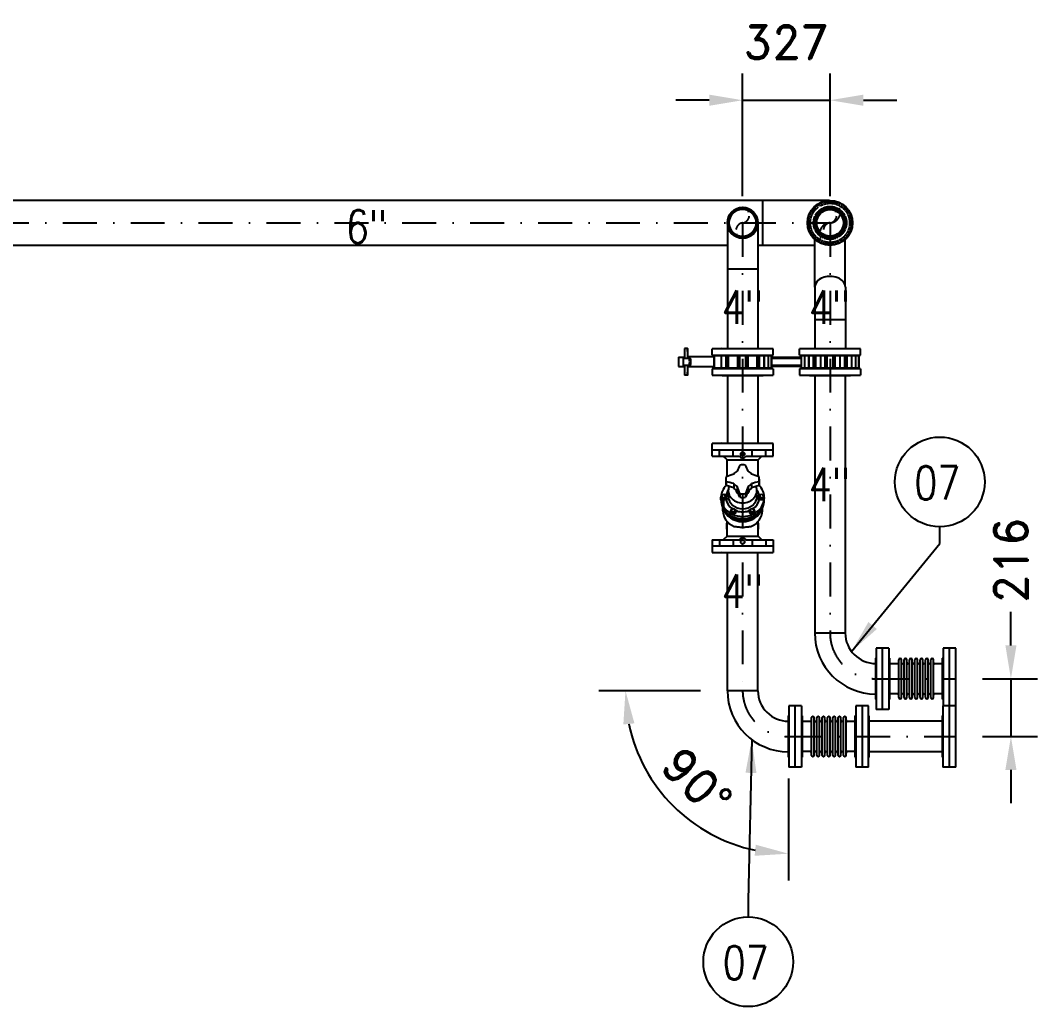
# Model space of a CAD drawing. Header units: millimetres. Extents: x -312439 to 477422, y -331570 to 212570.
# Drawn here: x 366380 to 370187, y 162981 to 166671 of the extents above; entities that cross this region are included whole.
import ezdxf

# ---------------------------------------------------------------- set-up
doc = ezdxf.new("R2010")
doc.units = ezdxf.units.MM
doc.linetypes.add('DASHDOT', pattern=[25.4, 12.7, -6.35, 0, -6.35])
doc.linetypes.add('DASHED', pattern=[0.75, 0.5, -0.25])
doc.layers.add('ARCONDTEXTO', color=4, linetype='Continuous')
doc.layers.add('TEXTO FORMATO', color=4, linetype='Continuous')
doc.styles.add('ROMAND', font='ROMAND.SHX')
doc.styles.add('ROMANS', font='romans.shx', dxfattribs={"height": 187.5})
doc.dimstyles.new('1-50 (MILIMETRO)', dxfattribs={"dimscale": 0, "dimtxt": 125, "dimasz": 125, "dimexe": 100, "dimexo": 100, "dimgap": 50, "dimtad": 0, "dimdec": 0, "dimzin": 0, "dimdsep": 46, "dimtxsty": 'ROMAND', "dimcen": -390, "dimclrd": 1, "dimclre": 1, "dimclrt": 3, "dimadec": 0, "dimazin": 0, "dimtfac": 1, "dimtdec": 0, "dimtix": 1, "dimtmove": 2, "dimatfit": 2, "dimfxl": 1, "dimtvp": 1, "dimtolj": 1, "dimtzin": 0, "dimarcsym": 0})

# ---------------------------------------------------------------- blocks, each defined once
blk = doc.blocks.new('*D141')
at = {"color": 1, "lineweight": -2, "transparency": 16777216}
for p, q in [((369082.8, 166013.1), (369082.8, 166471.9)), ((369409.8, 166013.1), (369409.8, 166471.9)), ((368957.8, 166371.9), (368832.8, 166371.9)), ((369082.8, 166371.9), (369409.8, 166371.9)), ((369534.8, 166371.9), (369659.8, 166371.9))]:
    blk.add_line(p, q, dxfattribs=at)
at = {"color": 1, "transparency": 16777216}
for points in [[(368957.8, 166392.8), (368957.8, 166351.1), (369082.8, 166371.9)], [(369534.8, 166392.8), (369534.8, 166351.1), (369409.8, 166371.9)]]:
    blk.add_solid(points, dxfattribs=at)
at = {"layer": 'Defpoints', "color": 0, "transparency": 16777216}
for p in [(369409.8, 166371.9), (369082.8, 165913.1, 0), (369409.8, 165913.1, 0)]:
    blk.add_point(p, dxfattribs=at)
at = {"color": 3, "transparency": 16777216, "insert": (369246.3, 166588.8), "char_height": 125, "attachment_point": 5, "style": 'ROMAND'}
blk.add_mtext('\\A1;327', dxfattribs=at)
blk = doc.blocks.new('*D143')
at = {"color": 1, "lineweight": -2, "transparency": 16777216}
for p, q in [((370086.8, 164332.4), (370086.8, 164457.4)), ((369980.4, 164207.4), (370186.8, 164207.4)), ((370086.8, 164207.4), (370086.8, 163991.4)), ((369980.4, 163991.4), (370186.8, 163991.4)), ((370086.8, 163866.4), (370086.8, 163741.4))]:
    blk.add_line(p, q, dxfattribs=at)
at = {"color": 1, "transparency": 16777216}
for points in [[(370066, 164332.4), (370107.7, 164332.4), (370086.8, 164207.4)], [(370066, 163866.4), (370107.7, 163866.4), (370086.8, 163991.4)]]:
    blk.add_solid(points, dxfattribs=at)
at = {"layer": 'Defpoints', "color": 0, "transparency": 16777216}
for p in [(369880.4, 164207.4, 0), (369880.4, 163991.4, 0), (370086.8, 163991.4)]:
    blk.add_point(p, dxfattribs=at)
at = {"color": 3, "transparency": 16777216, "insert": (370086.8, 164650), "char_height": 125, "attachment_point": 5, "rotation": 90, "style": 'ROMAND'}
blk.add_mtext('\\A1;216', dxfattribs=at)
blk = doc.blocks.new('*D68')
at = {"color": 1, "lineweight": -2, "transparency": 16777216}
for p, q in [((368925.6, 164162.8), (368544.4, 164162.8)), ((369254.2, 163834.2), (369254.2, 163453))]:
    blk.add_line(p, q, dxfattribs=at)
blk.add_arc((369254.2, 164162.8), 609.9, 191.764, 258.236, dxfattribs=at)
at = {"color": 1, "transparency": 16777216}
for points in [[(368636.4, 164036.4), (368677.9, 164040.6), (368644.4, 164162.8)], [(369132, 163586.5), (369127.8, 163545.1), (369254.2, 163553)]]:
    blk.add_solid(points, dxfattribs=at)
at = {"layer": 'Defpoints', "color": 0, "transparency": 16777216}
for p in [(369025.6, 164162.8, 0), (369254.2, 164162.8, 0), (369254.2, 163934.2, 0), (368726.1, 163857.9)]:
    blk.add_point(p, dxfattribs=at)
at = {"color": 3, "transparency": 16777216, "insert": (368911.4, 163820), "char_height": 125, "attachment_point": 5, "rotation": 315, "style": 'ROMAND'}
blk.add_mtext('\\A1;90°', dxfattribs=at)

msp = doc.modelspace()

# ---------------------------------------------------------------- linework, layer by layer
at = {"color": 5, "linetype": 'Continuous', "extrusion": (0, 1, 0)}
for p, q in [((369408.377, 165997.204, 0), (365523.818, 165997.204, 0)), ((369157.34, 165997.204, 0), (369157.34, 165828.904, 0)), ((369025.64, 165913.066, 0), (369025.64, 165443.216, 0)), ((369139.94, 165913.066, 0), (369139.94, 165443.216, 0)), ((369352.64, 165672.613, 0), (369352.64, 165851.299, 0)), ((369466.94, 165677.272, 0), (369466.94, 165851.299, 0)), ((369025.64, 165828.904, 0), (365579.555, 165828.904, 0)), ((369352.64, 165828.904, 0), (369139.94, 165828.904, 0)), ((369025.64, 165741.616, 0), (369139.94, 165741.616, 0)), ((369353.022, 165672.606, 0), (369353.022, 165443.216, 0)), ((369467.322, 165672.606, 0), (369467.322, 165443.216, 0)), ((369353.022, 165551.372, 0), (369467.322, 165551.372, 0)), ((368876.796, 165443.216, 0), (368865.131, 165443.216, 0)), ((369197.29, 165441.616, 0), (368968.29, 165441.616, 0)), ((368968.29, 165417.816, 0), (368968.29, 165441.616, 0)), ((368968.29, 165417.816, 0), (369197.29, 165417.816, 0)), ((368975.186, 165416.216, 0), (368975.186, 165370.216, 0)), ((369190.394, 165416.216, 0), (368975.186, 165416.216, 0)), ((369005.89, 165443.216, 0), (369004.29, 165441.616, 0)), ((369005.89, 165417.816, 0), (369004.29, 165416.216, 0)), ((369005.89, 165443.216, 0), (369159.69, 165443.216, 0)), ((369019.606, 165416.216, 0), (369019.606, 165370.216, 0)), ((369026.149, 165416.216, 0), (369026.149, 165370.216, 0)), ((369071.051, 165416.216, 0), (369071.051, 165370.216, 0)), ((369093.173, 165416.216, 0), (369093.173, 165370.216, 0)), ((369137.899, 165416.216, 0), (369137.899, 165370.216, 0)), ((369145.152, 165416.216, 0), (369145.152, 165370.216, 0)), ((369159.69, 165443.216, 0), (369161.29, 165441.616, 0)), ((369159.69, 165417.816, 0), (369161.29, 165416.216, 0)), ((369189.76, 165416.216, 0), (369189.76, 165370.216, 0)), ((369190.394, 165416.216, 0), (369190.394, 165370.216, 0)), ((369197.29, 165417.816, 0), (369197.29, 165441.616, 0)), ((369524.29, 165441.616, 0), (369295.29, 165441.616, 0)), ((369295.29, 165417.816, 0), (369295.29, 165441.616, 0)), ((369295.29, 165417.816, 0), (369524.29, 165417.816, 0)), ((369517.394, 165416.216, 0), (369302.186, 165416.216, 0)), ((369302.186, 165416.216, 0), (369302.186, 165370.216, 0)), ((369332.89, 165443.216, 0), (369331.29, 165441.616, 0)), ((369332.89, 165417.816, 0), (369331.29, 165416.216, 0)), ((369332.89, 165443.216, 0), (369486.69, 165443.216, 0)), ((369346.606, 165416.216, 0), (369346.606, 165370.216, 0)), ((369353.149, 165416.216, 0), (369353.149, 165370.216, 0)), ((369398.055, 165416.216, 0), (369398.055, 165370.216, 0)), ((369420.173, 165416.216, 0), (369420.173, 165370.216, 0)), ((369464.899, 165416.216, 0), (369464.899, 165370.216, 0)), ((369472.152, 165416.216, 0), (369472.152, 165370.216, 0)), ((369486.69, 165443.216, 0), (369488.29, 165441.616, 0)), ((369486.69, 165417.816, 0), (369488.29, 165416.216, 0)), ((369516.76, 165416.216, 0), (369516.76, 165370.216, 0)), ((369517.394, 165416.216, 0), (369517.394, 165370.216, 0)), ((369524.29, 165417.816, 0), (369524.29, 165441.616, 0)), ((368843.096, 165410.716, 0), (368843.096, 165375.716, 0)), ((368843.096, 165410.716, 0), (368861.606, 165410.716, 0)), ((368843.096, 165375.716, 0), (368861.606, 165375.716, 0)), ((368861.606, 165375.716, 0), (368861.606, 165410.716, 0)), ((368861.606, 165407.542, 0), (368864.714, 165407.542, 0)), ((368861.606, 165407.216, 0), (368887.172, 165407.216, 0)), ((368887.172, 165379.216, 0), (368861.606, 165379.216, 0)), ((368861.606, 165378.89, 0), (368864.714, 165378.89, 0)), ((368975.186, 165411.764, 0), (368876.796, 165411.764, 0)), ((368975.186, 165374.668, 0), (368876.796, 165374.668, 0)), ((369190.394, 165410.716, 0), (369302.186, 165410.716, 0)), ((369190.394, 165407.216, 0), (369302.186, 165407.216, 0)), ((369302.186, 165379.216, 0), (369190.394, 165379.216, 0)), ((369302.186, 165375.716, 0), (369190.394, 165375.716, 0)), ((368876.796, 165343.216, 0), (368865.131, 165343.216, 0)), ((369197.29, 165366.589, 0), (368968.29, 165366.589, 0)), ((368968.29, 165366.589, 0), (368968.29, 165342.789, 0)), ((368968.29, 165342.789, 0), (369197.29, 165342.789, 0)), ((368975.186, 165370.216, 0), (369190.394, 165370.216, 0)), ((369161.29, 165368.189, 0), (369004.29, 165368.189, 0)), ((369005.89, 165366.589, 0), (369004.29, 165368.189, 0)), ((369005.89, 165341.189, 0), (369004.29, 165342.789, 0)), ((369159.69, 165341.189, 0), (369005.89, 165341.189, 0)), ((369025.64, 165341.189, 0), (369025.64, 165088.757, 0)), ((369139.94, 165341.189, 0), (369139.94, 165088.757, 0)), ((369159.69, 165366.589, 0), (369161.29, 165368.189, 0)), ((369159.69, 165341.189, 0), (369161.29, 165342.789, 0)), ((369197.29, 165366.589, 0), (369197.29, 165342.789, 0)), ((369524.29, 165366.589, 0), (369295.29, 165366.589, 0)), ((369295.29, 165366.589, 0), (369295.29, 165342.789, 0)), ((369295.29, 165342.789, 0), (369524.29, 165342.789, 0)), ((369302.186, 165370.216, 0), (369517.394, 165370.216, 0)), ((369488.29, 165368.189, 0), (369331.29, 165368.189, 0)), ((369332.89, 165366.589, 0), (369331.29, 165368.189, 0)), ((369332.89, 165341.189, 0), (369331.29, 165342.789, 0)), ((369486.69, 165341.189, 0), (369332.89, 165341.189, 0)), ((369352.64, 165341.189, 0), (369352.64, 164378.844, 0)), ((369466.94, 165341.189, 0), (369466.94, 164378.844, 0)), ((369486.69, 165366.589, 0), (369488.29, 165368.189, 0)), ((369486.69, 165341.189, 0), (369488.29, 165342.789, 0)), ((369524.29, 165366.589, 0), (369524.29, 165342.789, 0)), ((369197.29, 165087.157, 0), (368968.29, 165087.157, 0)), ((368968.29, 165040.145, 0), (368968.29, 165087.157, 0)), ((369005.89, 165088.757, 0), (369004.29, 165087.157, 0)), ((369005.89, 165088.757, 0), (369159.69, 165088.757, 0)), ((369159.69, 165088.757, 0), (369161.29, 165087.157, 0)), ((369197.29, 165040.145, 0), (369197.29, 165087.157, 0)), ((368968.29, 165063.357, 0), (369197.29, 165063.357, 0)), ((368968.29, 165040.145, 0), (369070.689, 165040.145, 0)), ((369024.499, 165026.093, 0), (369010.447, 165040.145, 0)), ((369094.891, 165040.145, 0), (369197.29, 165040.145, 0)), ((369141.081, 165026.093, 0), (369155.133, 165040.145, 0)), ((369024.499, 165026.093, 0), (369141.081, 165026.093, 0)), ((369024.499, 164964.084, 0), (369024.499, 165026.093, 0)), ((369141.081, 164964.084, 0), (369141.081, 165026.093, 0)), ((369020.335, 164953.783, 0), (369020.335, 164939.749, 0)), ((369021.209, 164944.769, 0), (369021.209, 164930.735, 0)), ((369049.76, 164921.735, 0), (369021.209, 164930.735, 0)), ((369049.76, 164937.371, 0), (369049.76, 164921.735, 0)), ((369061.989, 164926.78, 0), (369061.989, 164911.145, 0)), ((369103.591, 164926.78, 0), (369103.591, 164911.145, 0)), ((369115.82, 164937.371, 0), (369115.82, 164921.735, 0)), ((369144.371, 164930.735, 0), (369115.82, 164921.735, 0)), ((369144.371, 164944.769, 0), (369144.371, 164930.735, 0)), ((369145.245, 164953.783, 0), (369145.245, 164939.749, 0)), ((369001.599, 164876.931, 0), (369001.599, 164886.663, 0)), ((369005.242, 164890.827, 0), (369005.242, 164886.663, 0)), ((369015.803, 164895.678, 0), (369022.687, 164895.678, 0)), ((369018.774, 164890.827, 0), (369018.774, 164886.663, 0)), ((369029.079, 164890.306, 0), (369029.079, 164912.001, 0)), ((369072.381, 164886.419, 0), (369061.989, 164911.145, 0)), ((369072.381, 164900.453, 0), (369072.381, 164886.419, 0)), ((369103.591, 164911.145, 0), (369093.199, 164886.419, 0)), ((369093.199, 164900.453, 0), (369093.199, 164886.419, 0)), ((369136.501, 164890.306, 0), (369136.501, 164912.001, 0)), ((369142.893, 164895.678, 0), (369149.777, 164895.678, 0)), ((369146.806, 164890.827, 0), (369146.806, 164886.663, 0)), ((369160.338, 164890.827, 0), (369160.338, 164886.663, 0)), ((369163.981, 164876.931, 0), (369163.981, 164886.663, 0)), ((369008.885, 164835.659, 0), (369008.885, 164847.818, 0)), ((369022.687, 164877.649, 0), (369012.008, 164877.649, 0)), ((369038.385, 164838.084, 0), (369043.724, 164846.093, 0)), ((369121.856, 164846.093, 0), (369127.195, 164838.084, 0)), ((369153.572, 164877.649, 0), (369142.893, 164877.649, 0)), ((369156.695, 164835.659, 0), (369156.695, 164847.818, 0)), ((369036.99, 164833.577, 0), (369036.99, 164832.22, 0)), ((369040.633, 164837.74, 0), (369040.633, 164833.577, 0)), ((369054.165, 164837.74, 0), (369054.165, 164833.577, 0)), ((369061.753, 164837.079, 0), (369056.414, 164829.069, 0)), ((369109.166, 164829.069, 0), (369103.827, 164837.079, 0)), ((369111.415, 164837.74, 0), (369111.415, 164833.577, 0)), ((369124.947, 164837.74, 0), (369124.947, 164833.577, 0)), ((369128.59, 164833.577, 0), (369128.59, 164832.22, 0)), ((369023.458, 164789.455, 0), (369024.499, 164789.455, 0)), ((369023.458, 164767.219, 0), (369023.458, 164789.454, 0)), ((369024.532, 164767.219, 0), (369023.458, 164767.219, 0)), ((369024.863, 164779.664, 0), (369023.49, 164779.664, 0)), ((369023.49, 164767.219, 0), (369023.49, 164779.664, 0)), ((369023.816, 164782.954, 0), (369024.863, 164782.954, 0)), ((369023.816, 164779.664, 0), (369023.816, 164782.954, 0)), ((369024.499, 164789.455, 0), (369024.499, 164796.313, 0)), ((369024.499, 164741.508, 0), (369024.499, 164767.219, 0)), ((369024.532, 164767.219, 0), (369024.532, 164779.664, 0)), ((369024.863, 164779.664, 0), (369024.863, 164782.954, 0)), ((369140.717, 164782.954, 0), (369141.764, 164782.954, 0)), ((369140.717, 164779.664, 0), (369140.717, 164782.954, 0)), ((369140.717, 164779.664, 0), (369142.09, 164779.664, 0)), ((369141.048, 164767.219, 0), (369141.048, 164779.664, 0)), ((369141.048, 164767.219, 0), (369142.122, 164767.219, 0)), ((369141.081, 164789.455, 0), (369141.081, 164796.313, 0)), ((369141.081, 164789.455, 0), (369142.122, 164789.455, 0)), ((369141.081, 164741.508, 0), (369141.081, 164767.219, 0)), ((369141.764, 164779.664, 0), (369141.764, 164782.954, 0)), ((369142.09, 164767.219, 0), (369142.09, 164779.664, 0)), ((369142.122, 164767.219, 0), (369142.122, 164789.454, 0)), ((368968.29, 164727.456, 0), (369070.689, 164727.456, 0)), ((368968.29, 164727.456, 0), (368968.29, 164680.444, 0)), ((369024.499, 164741.508, 0), (369010.447, 164727.456, 0)), ((369024.499, 164741.508, 0), (369141.081, 164741.508, 0)), ((369094.891, 164727.456, 0), (369197.29, 164727.456, 0)), ((369141.081, 164741.508, 0), (369155.133, 164727.456, 0)), ((369197.29, 164727.456, 0), (369197.29, 164680.444, 0)), ((368968.29, 164704.244, 0), (369197.29, 164704.244, 0)), ((368968.29, 164680.444, 0), (369197.29, 164680.444, 0)), ((369005.89, 164678.844, 0), (369004.29, 164680.444, 0)), ((369159.69, 164678.844, 0), (369005.89, 164678.844, 0)), ((369025.64, 164162.844, 0), (369025.64, 164678.844, 0)), ((369139.94, 164162.844, 0), (369139.94, 164678.844, 0)), ((369159.69, 164678.844, 0), (369161.29, 164680.444, 0)), ((369352.64, 164378.844, 0), (369466.94, 164378.844, 0)), ((369582.84, 164321.894, 0), (369582.84, 164092.894, 0)), ((369630.44, 164321.894, 0), (369582.84, 164321.894, 0)), ((369606.64, 164092.894, 0), (369606.64, 164321.894, 0)), ((369630.44, 164321.894, 0), (369630.44, 164092.894, 0)), ((369832.84, 164321.894, 0), (369832.84, 164105.894, 0)), ((369880.44, 164321.894, 0), (369832.84, 164321.894, 0)), ((369856.64, 164105.894, 0), (369856.64, 164321.894, 0)), ((369880.44, 164092.894, 0), (369880.44, 164321.894, 0)), ((369581.24, 164284.294, 0), (369582.84, 164285.894, 0)), ((369581.24, 164130.494, 0), (369581.24, 164284.294, 0)), ((369632.04, 164284.294, 0), (369630.44, 164285.894, 0)), ((369632.04, 164284.294, 0), (369632.04, 164130.494, 0)), ((369667.617, 164136.887, 0), (369667.617, 164277.901, 0)), ((369677.856, 164136.887, 0), (369677.856, 164277.901, 0)), ((369687.617, 164136.887, 0), (369687.617, 164277.901, 0)), ((369697.617, 164136.887, 0), (369697.617, 164277.901, 0)), ((369707.617, 164136.887, 0), (369707.617, 164277.901, 0)), ((369717.617, 164136.887, 0), (369717.617, 164277.901, 0)), ((369727.617, 164136.887, 0), (369727.617, 164277.901, 0)), ((369737.617, 164136.887, 0), (369737.617, 164277.901, 0)), ((369747.617, 164136.887, 0), (369747.617, 164277.901, 0)), ((369757.617, 164136.887, 0), (369757.617, 164277.901, 0)), ((369767.617, 164136.887, 0), (369767.617, 164277.901, 0)), ((369777.617, 164136.887, 0), (369777.617, 164277.901, 0)), ((369787.617, 164136.887, 0), (369787.617, 164277.901, 0)), ((369797.617, 164136.887, 0), (369797.617, 164277.901, 0)), ((369831.24, 164284.294, 0), (369832.84, 164285.894, 0)), ((369831.24, 164130.494, 0), (369831.24, 164284.294, 0)), ((369662.617, 164263.394, 0), (369632.04, 164263.394, 0)), ((369831.24, 164263.394, 0), (369802.617, 164263.394, 0)), ((369139.94, 164162.844, 0), (369025.64, 164162.844, 0)), ((369581.24, 164130.494, 0), (369582.84, 164128.894, 0)), ((369632.04, 164130.494, 0), (369630.44, 164128.894, 0)), ((369662.617, 164151.394, 0), (369632.04, 164151.394, 0)), ((369831.24, 164151.394, 0), (369802.617, 164151.394, 0)), ((369831.24, 164130.494, 0), (369832.84, 164128.894, 0)), ((369255.84, 164105.894, 0), (369255.84, 163876.894, 0)), ((369303.44, 164105.894, 0), (369255.84, 164105.894, 0)), ((369279.64, 163876.894, 0), (369279.64, 164105.894, 0)), ((369303.44, 164105.894, 0), (369303.44, 163876.894, 0)), ((369505.84, 164105.894, 0), (369505.84, 163876.894, 0)), ((369553.44, 164105.894, 0), (369505.84, 164105.894, 0)), ((369529.64, 164105.894, 0), (369529.64, 163876.894, 0)), ((369553.44, 163876.894, 0), (369553.44, 164105.894, 0)), ((369630.44, 164092.894, 0), (369582.84, 164092.894, 0)), ((369832.532, 164105.894, 0), (369832.532, 163876.894, 0)), ((369880.132, 164105.894, 0), (369832.532, 164105.894, 0)), ((369856.332, 163876.894, 0), (369856.332, 164105.894, 0)), ((369880.132, 163876.894, 0), (369880.132, 164105.894, 0)), ((369880.44, 164092.894, 0), (369880.132, 164092.894, 0)), ((369254.24, 164068.294, 0), (369255.84, 164069.894, 0)), ((369254.24, 163914.494, 0), (369254.24, 164068.294, 0)), ((369305.04, 164068.294, 0), (369303.44, 164069.894, 0)), ((369305.04, 164068.294, 0), (369305.04, 163914.494, 0)), ((369335.617, 164047.394, 0), (369305.04, 164047.394, 0)), ((369340.617, 163920.887, 0), (369340.617, 164061.901, 0)), ((369350.856, 163920.887, 0), (369350.856, 164061.901, 0)), ((369360.617, 163920.887, 0), (369360.617, 164061.901, 0)), ((369370.617, 163920.887, 0), (369370.617, 164061.901, 0)), ((369380.617, 163920.887, 0), (369380.617, 164061.901, 0)), ((369390.617, 163920.887, 0), (369390.617, 164061.901, 0)), ((369400.617, 163920.887, 0), (369400.617, 164061.901, 0)), ((369410.617, 163920.887, 0), (369410.617, 164061.901, 0)), ((369420.617, 163920.887, 0), (369420.617, 164061.901, 0)), ((369430.617, 163920.887, 0), (369430.617, 164061.901, 0)), ((369440.617, 163920.887, 0), (369440.617, 164061.901, 0)), ((369450.617, 163920.887, 0), (369450.617, 164061.901, 0)), ((369460.617, 163920.887, 0), (369460.617, 164061.901, 0)), ((369470.617, 163920.887, 0), (369470.617, 164061.901, 0)), ((369504.24, 164047.394, 0), (369475.617, 164047.394, 0)), ((369504.24, 164068.294, 0), (369505.84, 164069.894, 0)), ((369504.24, 163914.494, 0), (369504.24, 164068.294, 0)), ((369555.04, 164068.294, 0), (369553.44, 164069.894, 0)), ((369555.04, 164068.294, 0), (369555.04, 163914.494, 0)), ((369830.932, 164048.544, 0), (369555.04, 164048.544, 0)), ((369830.932, 164068.294, 0), (369832.532, 164069.894, 0)), ((369830.932, 163914.494, 0), (369830.932, 164068.294, 0)), ((369335.617, 163935.394, 0), (369305.04, 163935.394, 0)), ((369504.24, 163935.394, 0), (369475.617, 163935.394, 0)), ((369830.932, 163934.244, 0), (369555.04, 163934.244, 0)), ((369254.24, 163914.494, 0), (369255.84, 163912.894, 0)), ((369305.04, 163914.494, 0), (369303.44, 163912.894, 0)), ((369504.24, 163914.494, 0), (369505.84, 163912.894, 0)), ((369555.04, 163914.494, 0), (369553.44, 163912.894, 0)), ((369830.932, 163914.494, 0), (369832.532, 163912.894, 0)), ((369303.44, 163876.894, 0), (369255.84, 163876.894, 0)), ((369553.44, 163876.894, 0), (369505.84, 163876.894, 0)), ((369880.132, 163876.894, 0), (369832.532, 163876.894, 0))]:
    msp.add_line(p, q, dxfattribs=at)
at = {"color": 6, "linetype": 'DASHDOT', "ltscale": 10}
for p, q in [((365522.405, 165913.066, 0), (369409.79, 165913.066, 0)), ((369082.79, 165913.066, 0), (369082.79, 164162.844, 0)), ((369409.79, 165913.066, 0), (369409.79, 164378.844, 0)), ((369581.24, 164207.394, 0), (369880.44, 164207.394, 0)), ((369254.24, 163991.394, 0), (369880.132, 163991.394, 0))]:
    msp.add_line(p, q, dxfattribs=at)
at = {"color": 5, "linetype": 'DASHED', "extrusion": (0, 1, 0)}
for p, q in [((368975.821, 165416.216, 0), (368975.821, 165370.216, 0)), ((369002.021, 165416.216, 0), (369002.021, 165370.216, 0)), ((369003.005, 165416.216, 0), (369003.005, 165370.216, 0)), ((369027.701, 165416.216, 0), (369027.701, 165370.216, 0)), ((369029.102, 165416.216, 0), (369029.102, 165370.216, 0)), ((369063.64, 165416.216, 0), (369063.64, 165370.216, 0)), ((369065.317, 165416.216, 0), (369065.317, 165370.216, 0)), ((369100.263, 165416.216, 0), (369100.263, 165370.216, 0)), ((369101.94, 165416.216, 0), (369101.94, 165370.216, 0)), ((369136.478, 165416.216, 0), (369136.478, 165370.216, 0)), ((369137.864, 165416.216, 0), (369137.864, 165370.216, 0)), ((369162.575, 165416.216, 0), (369162.575, 165370.216, 0)), ((369163.56, 165416.216, 0), (369163.56, 165370.216, 0)), ((369177.941, 165416.216, 0), (369177.941, 165370.216, 0)), ((369178.15, 165416.216, 0), (369178.15, 165370.216, 0)), ((369314.43, 165416.216, 0), (369314.43, 165370.216, 0)), ((369314.714, 165416.216, 0), (369314.714, 165370.216, 0)), ((369329.021, 165416.216, 0), (369329.021, 165370.216, 0)), ((369329.97, 165416.216, 0), (369329.97, 165370.216, 0)), ((369354.716, 165416.216, 0), (369354.716, 165370.216, 0)), ((369356.102, 165416.216, 0), (369356.102, 165370.216, 0)), ((369374.202, 165416.216, 0), (369374.202, 165370.216, 0)), ((369390.608, 165416.216, 0), (369390.608, 165370.216, 0)), ((369427.263, 165416.216, 0), (369427.263, 165370.216, 0)), ((369447.08, 165416.216, 0), (369447.08, 165370.216, 0)), ((369463.478, 165416.216, 0), (369463.478, 165370.216, 0)), ((369464.864, 165416.216, 0), (369464.864, 165370.216, 0)), ((369489.575, 165416.216, 0), (369489.575, 165370.216, 0)), ((369490.56, 165416.216, 0), (369490.56, 165370.216, 0)), ((369504.866, 165416.216, 0), (369504.866, 165370.216, 0)), ((369505.15, 165416.216, 0), (369505.15, 165370.216, 0)), ((368996.239, 165040.145, 0), (368996.239, 165063.357, 0)), ((369046.94, 165040.145, 0), (369046.94, 165063.357, 0)), ((369118.64, 165040.145, 0), (369118.64, 165063.357, 0)), ((369169.341, 165040.145, 0), (369169.341, 165063.357, 0)), ((369012.008, 164884.967, 0), (369012.008, 164880.804, 0)), ((369153.572, 164884.967, 0), (369153.572, 164880.804, 0)), ((369011.924, 164853.821, 0), (369011.924, 164877.554, 0)), ((369012.008, 164877.649, 0), (369012.008, 164876.509, 0)), ((369082.79, 164843.791, 0), (369082.79, 164831.808, 0)), ((369153.572, 164877.649, 0), (369153.572, 164876.509, 0)), ((369047.399, 164831.881, 0), (369047.399, 164827.717, 0)), ((369056.414, 164829.069, 0), (369056.414, 164827.93, 0)), ((369082.79, 164806.617, 0), (369082.79, 164814.788, 0)), ((369109.166, 164829.069, 0), (369109.166, 164827.93, 0)), ((369118.181, 164831.881, 0), (369118.181, 164827.717, 0)), ((368996.239, 164727.456, 0), (368996.239, 164704.244, 0)), ((369046.94, 164727.456, 0), (369046.94, 164704.244, 0)), ((369118.64, 164727.456, 0), (369118.64, 164704.244, 0)), ((369169.341, 164727.456, 0), (369169.341, 164704.244, 0))]:
    msp.add_line(p, q, dxfattribs=at)
at = {"color": 5, "linetype": 'Continuous'}
for centre, radius in [((369409.79, 165913.066, 0), 84.15), ((369082.79, 165913.066, 0), 57.15), ((369082.79, 165913.066, 0), 51.13), ((369409.79, 165913.066, 0), 57.15), ((369409.79, 165913.066, 0), 51.13), ((369409.79, 165913.066, 0), 50.04), ((369082.79, 165048.264, 0), 7.182), ((369082.79, 164719.337, 0), 7.182)]:
    msp.add_circle(centre, radius, dxfattribs=at)
at = {"color": 5, "linetype": 'DASHED'}
for radius in [79.583, 73.395, 61.717, 55.529]:
    msp.add_circle((369409.79, 165913.066, 0), radius, dxfattribs=at)
at = {"color": 6, "linetype": 'DASHDOT', "ltscale": 4}
for centre, radius, start, end in [((369408.519, 165952.857, 0), 39.812, 271.830226, 88.169774), ((369410.912, 165873.274, 0), 39.807, 91.614708, 268.385292)]:
    msp.add_arc(centre, radius, start, end, dxfattribs=at)
at = {"color": 6, "linetype": 'DASHDOT', "ltscale": 3}
for centre, start, end in [((369079.17, 165941.641, 0), 277.219715, 82.780285), ((369406.17, 165941.641, 0), 277.219715, 82.780285), ((369086.41, 165884.491, 0), 97.219715, 262.780285), ((369413.41, 165884.491, 0), 97.219715, 262.780285)]:
    msp.add_arc(centre, 28.803, start, end, dxfattribs=at)
at = {"color": 5, "linetype": 'Continuous'}
for centre, radius, start, end in [((369409.79, 165913.054, 0), 84.15, 179.995958, 227.223201), ((369409.79, 165913.054, 0), 84.15, 312.776818, 0.004042), ((369581.24, 164378.844, 0), 228.6, 180, 270), ((369581.24, 164378.844, 0), 114.3, 180, 270), ((369672.736, 164277.901, 0), 5.119, 0, 180), ((369692.617, 164277.901, 0), 5, 0, 180), ((369712.617, 164277.901, 0), 5, 0, 180), ((369732.617, 164277.901, 0), 5, 0, 180), ((369752.617, 164277.901, 0), 5, 0, 180), ((369772.617, 164277.901, 0), 5, 0, 180), ((369792.617, 164277.901, 0), 5, 0, 180), ((369662.617, 164268.394, 0), 5, 270, 0), ((369682.617, 164268.268, 0), 5.002, 197.829397, 358.562061), ((369702.617, 164268.394, 0), 5, 180, 0), ((369722.617, 164268.394, 0), 5, 180, 0), ((369742.617, 164268.394, 0), 5, 180, 0), ((369762.617, 164268.394, 0), 5, 180, 0), ((369782.617, 164268.394, 0), 5, 180, 0), ((369802.617, 164268.394, 0), 5, 180, 270), ((369254.24, 164162.844, 0), 228.6, 180, 270), ((369254.24, 164162.844, 0), 114.3, 180, 270), ((369662.617, 164146.394, 0), 5, 0, 90), ((369672.736, 164136.887, 0), 5.119, 180, 0), ((369682.617, 164146.519, 0), 5.002, 1.437939, 162.170603), ((369692.617, 164136.887, 0), 5, 180, 0), ((369702.617, 164146.394, 0), 5, 0, 180), ((369712.617, 164136.887, 0), 5, 180, 0), ((369722.617, 164146.394, 0), 5, 0, 180), ((369732.617, 164136.887, 0), 5, 180, 0), ((369742.617, 164146.394, 0), 5, 0, 180), ((369752.617, 164136.887, 0), 5, 180, 0), ((369762.617, 164146.394, 0), 5, 0, 180), ((369772.617, 164136.887, 0), 5, 180, 0), ((369782.617, 164146.394, 0), 5, 0, 180), ((369792.617, 164136.887, 0), 5, 180, 0), ((369802.617, 164146.394, 0), 5, 90, 180), ((369335.617, 164052.394, 0), 5, 270, 0), ((369345.736, 164061.901, 0), 5.119, 0, 180), ((369355.617, 164052.268, 0), 5.002, 197.829397, 358.562061), ((369365.617, 164061.901, 0), 5, 0, 180), ((369375.617, 164052.394, 0), 5, 180, 0), ((369385.617, 164061.901, 0), 5, 0, 180), ((369395.617, 164052.394, 0), 5, 180, 0), ((369405.617, 164061.901, 0), 5, 0, 180), ((369415.617, 164052.394, 0), 5, 180, 0), ((369425.617, 164061.901, 0), 5, 0, 180), ((369435.617, 164052.394, 0), 5, 180, 0), ((369445.617, 164061.901, 0), 5, 0, 180), ((369455.617, 164052.394, 0), 5, 180, 0), ((369465.617, 164061.901, 0), 5, 0, 180), ((369475.617, 164052.394, 0), 5, 180, 270), ((369335.617, 163930.394, 0), 5, 0, 90), ((369355.617, 163930.519, 0), 5.002, 1.437939, 162.170603), ((369375.617, 163930.394, 0), 5, 0, 180), ((369395.617, 163930.394, 0), 5, 0, 180), ((369415.617, 163930.394, 0), 5, 0, 180), ((369435.617, 163930.394, 0), 5, 0, 180), ((369455.617, 163930.394, 0), 5, 0, 180), ((369475.617, 163930.394, 0), 5, 90, 180), ((369345.736, 163920.887, 0), 5.119, 180, 0), ((369365.617, 163920.887, 0), 5, 180, 0), ((369385.617, 163920.887, 0), 5, 180, 0), ((369405.617, 163920.887, 0), 5, 180, 0), ((369425.617, 163920.887, 0), 5, 180, 0), ((369445.617, 163920.887, 0), 5, 180, 0), ((369465.617, 163920.887, 0), 5, 180, 0)]:
    msp.add_arc(centre, radius, start, end, dxfattribs=at)
at = {"color": 6, "linetype": 'DASHDOT', "ltscale": 10}
for centre in [(369581.24, 164378.844, 0), (369254.24, 164162.844, 0)]:
    msp.add_arc(centre, 171.45, 180, 270, dxfattribs=at)
at = {"color": 5, "linetype": 'Continuous', "extrusion": (-9.86076e-32, 2.85358e-63, -1)}
msp.add_ellipse((369082.79, 165913.066, 0), major_axis=(0, 57.15), ratio=1, start_param=-1.57079633, end_param=4.71238898, dxfattribs=at)
at = {"color": 5, "linetype": 'Continuous', "extrusion": (1.49354e-110, 2.85358e-63, -1)}
msp.add_ellipse((369082.79, 165913.066, 0), major_axis=(0, 51.13), ratio=1, start_param=-1.57079633, end_param=4.71238898, dxfattribs=at)
at = {"color": 5, "linetype": 'Continuous', "extrusion": (-9.86076e-32, 1.34559e-63, -1)}
msp.add_ellipse((369409.79, 165913.066, 0), major_axis=(0, 57.15), ratio=1, start_param=-1.57079633, end_param=4.71238898, dxfattribs=at)
at = {"color": 5, "linetype": 'Continuous', "extrusion": (3.32095e-111, 1.34559e-63, -1)}
msp.add_ellipse((369409.79, 165913.066, 0), major_axis=(0, 51.13), ratio=1, start_param=-1.57079633, end_param=4.71238898, dxfattribs=at)
at = {"color": 5, "linetype": 'Continuous'}
for centre, major_axis, ratio, start_param, end_param in [((369409.79, 165672.613, 0), (-57.15, 0), 0.70710678, 4.6841323, 6.39891852), ((369410.172, 165672.606, 0), (-57.15, 0), 0.70710678, 3.14159265, 6.28318531), ((368865.131, 165393.216, 0), (0, 50), 0.00871634, 0, 1.28700222), ((368876.796, 165393.216, 0), (0, -50), 0.00871634, 1.95084369, 4.42859487), ((368865.131, 165393.216, 0), (0, 50), 0.00871634, 1.85459044, 3.14159265), ((368876.796, 165393.216, 0), (0, -50), 0.00871634, 4.99618309, 7.47393428), ((368876.796, 165393.216, 0), (0, 18.548), 0.00871634, 0, 0.71546346), ((368876.796, 165393.216, 0), (0, 18.548), 0.00871634, 2.42612919, 3.14159265), ((368882.812, 165393.216, 0), (0, -14), 0.13557255, 0, 3.14159265), ((368887.172, 165393.216, 0), (0, 14), 0.13557255, 3.14159265, 6.28318531), ((369411.502, 165393.216, 0), (0, -50), 0.99996201, 5.19038418, 5.23660761), ((369411.502, 165393.216, 0), (0, -50), 0.99996201, 1.0465777, 1.09280113), ((369411.603, 165393.216, 0), (0, 50), 0.99996201, 4.18817035, 4.23439378), ((369053.807, 164778.176, 0), (112.271, 356.18), 0.17101007, 0.92776973, 1.00960026), ((369082.79, 164953.783, 0), (62.455, 0), 0.8660254, 1.57079633, 1.73824441), ((369082.79, 164953.783, 0), (62.455, 0), 0.8660254, 1.40334825, 1.57079633), ((369111.773, 164778.176, 0), (112.271, -356.18), 0.17101007, 2.13199239, 2.21382292), ((369082.79, 164953.783, 0), (62.455, 0), 0.8660254, 2.97414457, 3.14159265), ((369072.241, 164794.141, 0), (344.286, 144.695), 0.46984631, 1.43994373, 1.52177426), ((369082.79, 164955.385, 0), (39.034, 0), 0.8660254, 2.1328053, 2.57958368), ((369082.79, 164955.385, 0), (39.034, 0), 0.8660254, 0.56200898, 1.00878735), ((369093.339, 164794.141, 0), (344.286, -144.695), 0.46984631, 1.6198184, 1.70164893), ((369082.79, 164953.783, 0), (62.455, 0), 0.8660254, 0, 0.16744808), ((369082.79, 164885.102, 0), (81.191, 0), 0.8660254, 2.432344, 3.10701384), ((369082.79, 164953.783, 0), (62.455, 0), 0.8660254, 3.14159265, 3.30904073), ((369082.79, 164939.749, 0), (62.455, 0), 0.8660254, 3.14159265, 3.30904073), ((369072.241, 164743.94, 0), (344.286, -144.695), 0.46984631, 1.82985829, 1.91168882), ((369082.79, 164912.001, 0), (53.711, 0), 0.8660254, 2.80620982, 4.71238898), ((369082.79, 164955.385, 0), (39.034, 0), 0.8660254, 3.70360163, 4.15038), ((369082.79, 164939.749, 0), (39.034, 0), 0.8660254, 3.70360163, 4.15038), ((369053.807, 164759.905, 0), (-112.271, 356.18), 0.17101007, 5.06354515, 5.14537568), ((369082.79, 164912.001, 0), (53.711, 0), 0.8660254, 4.71238898, 6.61856814), ((369111.773, 164759.905, 0), (-112.271, -356.18), 0.17101007, 4.27940228, 4.36123281), ((369082.79, 164955.385, 0), (39.034, 0), 0.8660254, 5.27439796, 5.72117633), ((369082.79, 164939.749, 0), (39.034, 0), 0.8660254, 5.27439796, 5.72117633), ((369093.339, 164743.94, 0), (344.286, 144.695), 0.46984631, 1.22990383, 1.31173436), ((369082.79, 164953.783, 0), (62.455, 0), 0.8660254, 6.11573723, 6.28318531), ((369082.79, 164939.749, 0), (-62.455, 0), 0.8660254, 2.97414457, 3.14159265), ((369082.79, 164885.102, 0), (81.191, 0), 0.8660254, 0.03457881, 0.70924865), ((369012.008, 164886.663, 0), (10.409, 0), 0.8660254, 2.11391286, 4.71238898), ((369082.79, 164885.102, 0), (81.191, 0), 0.8660254, 3.14159265, 4.1887902), ((369012.008, 164890.827, 0), (-6.766, 0), 0.8660254, 4.71238898, 7.85398163), ((369012.008, 164886.663, 0), (-6.766, 0), 0.8660254, 0, 1.57079633), ((369012.008, 164890.827, 0), (-6.766, 0), 0.8660254, 1.57079633, 4.71238898), ((369012.008, 164886.663, 0), (-6.766, 0), 0.8660254, 1.57079633, 3.14159265), ((369082.79, 164885.92, 0), (62.483, 0), 0.8660254, 2.60427768, 2.96027992), ((369082.79, 164886.663, 0), (60.997, 0), 0.8660254, 2.9701049, 3.3130804), ((369082.79, 164890.306, 0), (53.711, 0), 0.8660254, 3.14159265, 4.71238898), ((369082.79, 164915.809, 0), (25.294, 0), 0.8660254, 3.2272514, 4.05379587), ((369082.79, 164953.783, 0), (62.455, 0), 0.8660254, 4.5449409, 4.71238898), ((369082.79, 164939.749, 0), (62.455, 0), 0.8660254, 4.5449409, 4.87983706), ((369082.79, 164953.783, 0), (62.455, 0), 0.8660254, 4.71238898, 4.87983706), ((369082.79, 164890.306, 0), (53.711, 0), 0.8660254, 4.71238898, 6.28318531), ((369082.79, 164915.809, 0), (25.294, 0), 0.8660254, 5.37098209, 6.19752656), ((369082.79, 164885.102, 0), (81.191, 0), 0.8660254, 5.23598776, 6.28318531), ((369082.79, 164885.92, 0), (62.483, 0), 0.8660254, 0.18131273, 0.53731497), ((369082.79, 164886.663, 0), (60.997, 0), 0.8660254, 6.11169756, 6.45467306), ((369153.572, 164890.827, 0), (6.766, 0), 0.8660254, 1.57079633, 4.71238898), ((369153.572, 164886.663, 0), (6.766, 0), 0.8660254, 3.14159265, 4.71238898), ((369153.572, 164890.827, 0), (6.766, 0), 0.8660254, 4.71238898, 7.85398163), ((369153.572, 164886.663, 0), (-10.409, 0), 0.8660254, 1.57079633, 4.16927245), ((369153.572, 164886.663, 0), (6.766, 0), 0.8660254, 4.71238898, 6.28318531), ((369082.79, 164876.931, 0), (81.191, 0), 0.8660254, 3.14159265, 4.71238898), ((369082.79, 164859.391, 0), (73.905, 0), 0.8660254, 3.38446269, 6.04031527), ((369082.79, 164885.92, 0), (62.483, 0), 0.8660254, 3.30896296, 4.01445297), ((369047.399, 164837.74, 0), (6.766, 0), 0.8660254, 1.57079633, 4.71238898), ((369082.79, 164886.663, 0), (60.997, 0), 0.8660254, 4.01730246, 4.0946815), ((369047.399, 164837.74, 0), (6.766, 0), 0.8660254, 4.71238898, 7.85398163), ((369082.79, 164876.931, 0), (81.191, 0), 0.8660254, 4.71238898, 6.28318531), ((369118.181, 164837.74, 0), (6.766, 0), 0.8660254, 1.57079633, 4.71238898), ((369082.79, 164886.663, 0), (60.997, 0), 0.8660254, 5.33009646, 5.40747551), ((369118.181, 164837.74, 0), (6.766, 0), 0.8660254, 4.71238898, 7.85398163), ((369082.79, 164885.92, 0), (62.483, 0), 0.8660254, 5.41032499, 6.115815), ((369082.79, 164835.659, 0), (73.905, 0), 0.8660254, 3.14159265, 4.27787098), ((369082.79, 164859.391, 0), (66.098, 0), 0.8660254, 3.88544669, 4.71238898), ((369047.399, 164833.577, 0), (10.409, 0), 0.8660254, 2.61799388, 5.75958653), ((369047.399, 164833.577, 0), (6.766, 0), 0.8660254, 3.14159265, 4.71238898), ((369082.79, 164885.102, 0), (81.191, 0), 0.8660254, 4.1887902, 4.71238898), ((369047.399, 164833.577, 0), (6.766, 0), 0.8660254, 4.71238898, 6.28318531), ((369082.79, 164886.663, 0), (60.997, 0), 0.8660254, 4.21076143, 4.36027795), ((369082.79, 164885.92, 0), (62.483, 0), 0.8660254, 4.35616051, 4.71238898), ((369082.79, 164885.92, 0), (62.483, 0), 0.8660254, 4.71238898, 5.06861745), ((369082.79, 164885.102, 0), (81.191, 0), 0.8660254, 4.71238898, 5.23598776), ((369082.79, 164859.391, 0), (66.098, 0), 0.8660254, 4.71238898, 5.53933127), ((369082.79, 164886.663, 0), (60.997, 0), 0.8660254, 5.06450001, 5.21401654), ((369118.181, 164833.577, 0), (-10.409, 0), 0.8660254, 0.52359878, 3.66519143), ((369118.181, 164833.577, 0), (6.766, 0), 0.8660254, 3.14159265, 4.71238898), ((369082.79, 164835.659, 0), (73.905, 0), 0.8660254, 5.14690698, 6.28318531), ((369118.181, 164833.577, 0), (6.766, 0), 0.8660254, 4.71238898, 6.28318531), ((369082.79, 164789.454, 0), (59.332, 0), 0.99934383, 3.14156393, 3.14159265), ((369082.79, 164789.457, 0), (-59.332, 0), 0.99934383, 0.00002873, 0.10989894), ((369082.79, 164789.457, 0), (-58.291, 0), 0.99934383, 0.00002924, 0.11186957), ((369082.79, 164789.457, 0), (-58.291, 0), 0.99934383, 3.02972308, 3.14156341), ((369082.79, 164789.457, 0), (-59.332, 0), 0.99934383, 3.03169372, 3.14156393), ((369082.79, 164789.454, 0), (59.332, 0), 0.99934383, 0, 0.00002873)]:
    msp.add_ellipse(centre, major_axis=major_axis, ratio=ratio, start_param=start_param, end_param=end_param, dxfattribs=at)
for points, knots in [([(369070.689, 165040.145, 0), (369071.358, 165039.148, 0), (369072.134, 165038.253, 0), (369073.235, 165037.258, 0), (369073.461, 165037.065, 0), (369073.928, 165036.692, 0), (369074.169, 165036.511, 0), (369074.903, 165035.996, 0), (369075.409, 165035.685, 0), (369076.454, 165035.128, 0), (369076.993, 165034.881, 0), (369078.104, 165034.453, 0), (369078.681, 165034.27, 0), (369080.416, 165033.837, 0), (369081.593, 165033.692, 0), (369082.79, 165033.692, 0)], [0, 0, 0, 0, 0.0034182904, 0.0034182904, 0.004272863, 0.004272863, 0.0051274356, 0.0051274356, 0.0068365808, 0.0068365808, 0.0085457261, 0.0085457261, 0.0102548713, 0.0102548713, 0.0136731617, 0.0136731617, 0.0136731617, 0.0136731617]), ([(369082.79, 165033.692, 0), (369083.089, 165033.692, 0), (369083.39, 165033.701, 0), (369083.987, 165033.738, 0), (369084.283, 165033.765, 0), (369085.167, 165033.875, 0), (369085.75, 165033.983, 0), (369086.899, 165034.27, 0), (369087.467, 165034.449, 0), (369088.587, 165034.881, 0), (369089.128, 165035.129, 0), (369090.172, 165035.686, 0), (369090.676, 165035.996, 0), (369091.404, 165036.506, 0), (369091.642, 165036.685, 0), (369092.109, 165037.057, 0), (369092.338, 165037.251, 0), (369093.446, 165038.252, 0), (369094.223, 165039.149, 0), (369094.891, 165040.145, 0)], [0.0136731617, 0.0136731617, 0.0136731617, 0.0136731617, 0.0145264761, 0.0145264761, 0.0153797904, 0.0153797904, 0.0170864192, 0.0170864192, 0.0187930479, 0.0187930479, 0.0204996767, 0.0204996767, 0.0222063054, 0.0222063054, 0.0230596198, 0.0230596198, 0.0239129342, 0.0239129342, 0.0273261917, 0.0273261917, 0.0273261917, 0.0273261917]), ([(369012.008, 164876.509, 0), (369011.322, 164876.48, 0), (369010.647, 164876.509, 0), (369009.65, 164876.638, 0), (369009.321, 164876.696, 0), (369008.668, 164876.84, 0), (369008.343, 164876.927, 0), (369007.398, 164877.226, 0), (369006.8, 164877.479, 0), (369005.669, 164878.086, 0), (369005.132, 164878.446, 0), (369004.171, 164879.239, 0), (369003.74, 164879.676, 0), (369003.168, 164880.393, 0), (369002.99, 164880.643, 0), (369002.669, 164881.152, 0), (369002.378, 164881.673, 0), (369002.148, 164882.218, 0), (369001.95, 164882.776, 0), (369001.866, 164883.062, 0), (369001.665, 164883.929, 0), (369001.599, 164884.513, 0), (369001.599, 164885.102, 0)], [0.0000001979, 0.0000001979, 0.0000001979, 0.0000001979, 0.0019579504, 0.0019579504, 0.0029368267, 0.0029368267, 0.003915703, 0.003915703, 0.0058734555, 0.0058734555, 0.007831208, 0.007831208, 0.0097889606, 0.0097889606, 0.0107678368, 0.0107678368, 0.0117467131, 0.0127255894, 0.0127255894, 0.0137044656, 0.0137044656, 0.0156622181, 0.0156622181, 0.0156622181, 0.0156622181]), ([(369163.981, 164885.102, 0), (369163.981, 164884.808, 0), (369163.964, 164884.513, 0), (369163.897, 164883.924, 0), (369163.846, 164883.631, 0), (369163.646, 164882.771, 0), (369163.449, 164882.216, 0), (369163.057, 164881.413, 0), (369162.909, 164881.148, 0), (369162.586, 164880.638, 0), (369162.411, 164880.392, 0), (369161.845, 164879.682, 0), (369161.414, 164879.244, 0), (369160.443, 164878.442, 0), (369159.916, 164878.089, 0), (369159.071, 164877.635, 0), (369158.78, 164877.495, 0), (369158.178, 164877.241, 0), (369157.867, 164877.126, 0), (369156.922, 164876.827, 0), (369156.275, 164876.684, 0), (369154.944, 164876.51, 0), (369154.258, 164876.48, 0), (369153.572, 164876.509, 0)], [0.0156622181, 0.0156622181, 0.0156622181, 0.0156622181, 0.0166401895, 0.0166401895, 0.0176181608, 0.0176181608, 0.0195741034, 0.0195741034, 0.0205520747, 0.0205520747, 0.021530046, 0.021530046, 0.0234859886, 0.0234859886, 0.0254419312, 0.0254419312, 0.0264199025, 0.0264199025, 0.0273978738, 0.0273978738, 0.0293538164, 0.0293538164, 0.031309759, 0.031309759, 0.031309759, 0.031309759]), ([(369042.195, 164824.209, 0), (369041.9, 164824.356, 0), (369041.614, 164824.516, 0), (369041.056, 164824.865, 0), (369040.786, 164825.053, 0), (369040.018, 164825.645, 0), (369039.554, 164826.081, 0), (369038.931, 164826.8, 0), (369038.735, 164827.052, 0), (369038.374, 164827.568, 0), (369038.209, 164827.832, 0), (369037.76, 164828.645, 0), (369037.52, 164829.213, 0), (369037.165, 164830.401, 0), (369037.056, 164831.003, 0), (369036.997, 164831.814, 0), (369036.99, 164832.016, 0), (369036.99, 164832.22, 0)], [0.0156624186, 0.0156624186, 0.0156624186, 0.0156624186, 0.0166406399, 0.0166406399, 0.0176188611, 0.0176188611, 0.0195753035, 0.0195753035, 0.0205535247, 0.0205535247, 0.021531746, 0.021531746, 0.0234881884, 0.0234881884, 0.0254446308, 0.0254446308, 0.0260943859, 0.0260943859, 0.0260943859, 0.0260943859]), ([(369056.414, 164827.93, 0), (369056.07, 164827.386, 0), (369055.675, 164826.88, 0), (369055.005, 164826.176, 0), (369054.769, 164825.951, 0), (369054.272, 164825.519, 0), (369054.009, 164825.312, 0), (369053.198, 164824.734, 0), (369052.622, 164824.4, 0), (369051.403, 164823.832, 0), (369050.755, 164823.599, 0), (369049.442, 164823.256, 0), (369048.773, 164823.143, 0), (369047.748, 164823.061, 0), (369047.402, 164823.049, 0), (369046.72, 164823.056, 0), (369046.043, 164823.093, 0), (369045.374, 164823.189, 0), (369044.71, 164823.315, 0), (369044.378, 164823.394, 0), (369043.403, 164823.673, 0), (369042.784, 164823.914, 0), (369042.195, 164824.209, 0)], [0.0000003958, 0.0000003958, 0.0000003958, 0.0000003958, 0.0019581487, 0.0019581487, 0.0029370251, 0.0029370251, 0.0039159015, 0.0039159015, 0.0058736544, 0.0058736544, 0.0078314072, 0.0078314072, 0.0097891601, 0.0097891601, 0.0107680365, 0.0107680365, 0.0117469129, 0.0127257894, 0.0127257894, 0.0137046658, 0.0137046658, 0.0156624186, 0.0156624186, 0.0156624186, 0.0156624186]), ([(369123.385, 164824.209, 0), (369122.791, 164823.912, 0), (369122.172, 164823.672, 0), (369121.207, 164823.395, 0), (369120.879, 164823.317, 0), (369120.211, 164823.19, 0), (369119.872, 164823.141, 0), (369118.859, 164823.041, 0), (369118.181, 164823.034, 0), (369117.16, 164823.114, 0), (369116.817, 164823.157, 0), (369116.143, 164823.27, 0), (369115.81, 164823.342, 0), (369114.828, 164823.598, 0), (369114.192, 164823.826, 0), (369112.961, 164824.398, 0), (369112.384, 164824.734, 0), (369111.578, 164825.307, 0), (369111.319, 164825.51, 0), (369110.821, 164825.941, 0), (369110.582, 164826.169, 0), (369109.906, 164826.878, 0), (369109.509, 164827.386, 0), (369109.166, 164827.93, 0)], [0.0170973069, 0.0170973069, 0.0170973069, 0.0170973069, 0.0190535067, 0.0190535067, 0.0200316066, 0.0200316066, 0.0210097065, 0.0210097065, 0.0229659062, 0.0229659062, 0.0239440061, 0.0239440061, 0.024922106, 0.024922106, 0.0268783058, 0.0268783058, 0.0288345056, 0.0288345056, 0.0298126055, 0.0298126055, 0.0307907054, 0.0307907054, 0.0327469051, 0.0327469051, 0.0327469051, 0.0327469051]), ([(369128.59, 164832.22, 0), (369128.59, 164832.017, 0), (369128.583, 164831.814, 0), (369128.524, 164831.001, 0), (369128.414, 164830.401, 0), (369128.064, 164829.224, 0), (369127.82, 164828.645, 0), (369127.22, 164827.559, 0), (369126.862, 164827.047, 0), (369126.237, 164826.325, 0), (369126.014, 164826.092, 0), (369125.547, 164825.653, 0), (369125.059, 164825.237, 0), (369124.527, 164824.867, 0), (369123.972, 164824.52, 0), (369123.683, 164824.357, 0), (369123.385, 164824.209, 0)], [0.0066681157, 0.0066681157, 0.0066681157, 0.0066681157, 0.007310362, 0.007310362, 0.009267751, 0.009267751, 0.0112251399, 0.0112251399, 0.0131825289, 0.0131825289, 0.0141612234, 0.0141612234, 0.0151399179, 0.0161186124, 0.0161186124, 0.0170973069, 0.0170973069, 0.0170973069, 0.0170973069]), ([(369051.678, 164777.603, 0), (369054, 164777.205, 0), (369056.399, 164776.831, 0), (369061.354, 164776.161, 0), (369063.909, 164775.865, 0), (369067.204, 164775.56, 0), (369067.868, 164775.502, 0), (369069.207, 164775.393, 0), (369069.881, 164775.342, 0), (369071.904, 164775.201, 0), (369073.255, 164775.122, 0), (369077.323, 164774.932, 0), (369080.049, 164774.867, 0), (369082.79, 164774.867, 0)], [0, 0, 0, 0, 0.0078859085, 0.0078859085, 0.0157718169, 0.0157718169, 0.017743294, 0.017743294, 0.0197147711, 0.0197147711, 0.0236577254, 0.0236577254, 0.0315436338, 0.0315436338, 0.0315436338, 0.0315436338]), ([(369082.79, 164774.867, 0), (369084.156, 164774.867, 0), (369085.526, 164774.883, 0), (369087.587, 164774.932, 0), (369088.276, 164774.952, 0), (369089.648, 164775, 0), (369090.331, 164775.029, 0), (369093.727, 164775.188, 0), (369096.39, 164775.377, 0), (369100.307, 164775.739, 0), (369101.599, 164775.873, 0), (369104.159, 164776.165, 0), (369105.427, 164776.323, 0), (369109.181, 164776.83, 0), (369111.588, 164777.206, 0), (369113.902, 164777.603, 0)], [0.0315436338, 0.0315436338, 0.0315436338, 0.0315436338, 0.0354737438, 0.0354737438, 0.0374387988, 0.0374387988, 0.0394038539, 0.0394038539, 0.0472640739, 0.0472640739, 0.0511941839, 0.0511941839, 0.0551242939, 0.0551242939, 0.062984514, 0.062984514, 0.062984514, 0.062984514]), ([(369070.689, 164727.456, 0), (369071.358, 164728.453, 0), (369072.134, 164729.348, 0), (369073.235, 164730.344, 0), (369073.461, 164730.536, 0), (369073.928, 164730.909, 0), (369074.169, 164731.09, 0), (369074.903, 164731.605, 0), (369075.409, 164731.916, 0), (369076.454, 164732.473, 0), (369076.993, 164732.72, 0), (369078.104, 164733.149, 0), (369078.681, 164733.331, 0), (369080.416, 164733.764, 0), (369081.593, 164733.91, 0), (369082.79, 164733.91, 0)], [0, 0, 0, 0, 0.0034182904, 0.0034182904, 0.004272863, 0.004272863, 0.0051274356, 0.0051274356, 0.0068365808, 0.0068365808, 0.0085457261, 0.0085457261, 0.0102548713, 0.0102548713, 0.0136731617, 0.0136731617, 0.0136731617, 0.0136731617]), ([(369082.79, 164733.91, 0), (369083.089, 164733.91, 0), (369083.39, 164733.9, 0), (369083.987, 164733.864, 0), (369084.283, 164733.836, 0), (369085.167, 164733.727, 0), (369085.75, 164733.618, 0), (369086.899, 164733.331, 0), (369087.467, 164733.152, 0), (369088.587, 164732.721, 0), (369089.128, 164732.473, 0), (369090.172, 164731.915, 0), (369090.676, 164731.606, 0), (369091.404, 164731.095, 0), (369091.642, 164730.917, 0), (369092.109, 164730.545, 0), (369092.338, 164730.35, 0), (369093.446, 164729.349, 0), (369094.223, 164728.452, 0), (369094.891, 164727.456, 0)], [0.0136731617, 0.0136731617, 0.0136731617, 0.0136731617, 0.0145264761, 0.0145264761, 0.0153797904, 0.0153797904, 0.0170864192, 0.0170864192, 0.0187930479, 0.0187930479, 0.0204996767, 0.0204996767, 0.0222063054, 0.0222063054, 0.0230596198, 0.0230596198, 0.0239129342, 0.0239129342, 0.0273261917, 0.0273261917, 0.0273261917, 0.0273261917])]:
    msp.add_open_spline(points, degree=3, knots=knots, dxfattribs=at)
for points in [[(369021.18, 164876.906, 0), (369018.123, 164876.774, 0), (369015.065, 164876.642, 0), (369012.008, 164876.509, 0)], [(369022.687, 164877.649, 0), (369022.185, 164877.401, 0), (369021.682, 164877.153, 0), (369021.18, 164876.906, 0)], [(369144.4, 164876.906, 0), (369143.898, 164877.153, 0), (369143.395, 164877.401, 0), (369142.893, 164877.649, 0)], [(369153.572, 164876.509, 0), (369150.515, 164876.642, 0), (369147.457, 164876.774, 0), (369144.4, 164876.906, 0)], [(369060.999, 164835.205, 0), (369059.471, 164832.78, 0), (369057.942, 164830.355, 0), (369056.414, 164827.93, 0)], [(369061.753, 164837.079, 0), (369061.502, 164836.454, 0), (369061.251, 164835.83, 0), (369060.999, 164835.205, 0)], [(369104.581, 164835.205, 0), (369104.329, 164835.83, 0), (369104.078, 164836.454, 0), (369103.827, 164837.079, 0)], [(369109.166, 164827.93, 0), (369107.638, 164830.355, 0), (369106.109, 164832.78, 0), (369104.581, 164835.205, 0)]]:
    msp.add_open_spline(points, degree=3, dxfattribs=at)
at = {"layer": 'TEXTO FORMATO', "color": 1}
for centre in [(369820.749, 164943.838), (369103.735, 163148.51)]:
    msp.add_circle(centre, 167.835, dxfattribs=at)

# ---------------------------------------------------------------- texts
at = {"layer": 'ARCONDTEXTO', "linetype": 'Continuous', "lineweight": -3, "style": 'ROMANS', "width": 0.8}
for s, p in [('6"', (367598.035, 165836.122, 0)), ('4"', (369004.929, 165535.218, 0)), ('4"', (369331.05, 165535.218, 0)), ('4"', (369331.05, 164872.136, 0)), ('4"', (369004.929, 164472.446, 0))]:
    msp.add_text(s, height=125, dxfattribs=at).set_placement(p)
at = {"layer": 'ARCONDTEXTO', "color": 3, "linetype": 'Continuous', "lineweight": -3, "style": 'ROMANS', "width": 0.8}
for p in [(369725.431, 164877.773), (369008.416, 163082.445)]:
    msp.add_text('07', height=125, dxfattribs=at).set_placement(p)

# ---------------------------------------------------------------- dimensions: what is measured, and where the dimension line sits
dim = msp.add_linear_dim(base=(369409.79, 166371.928), p1=(369082.79, 165913.066, 0), p2=(369409.79, 165913.066, 0), dimstyle='1-50 (MILIMETRO)', override={"dimscale": 1})
dim.commit()
dim.dimension.update_dxf_attribs({"geometry": '*D141', "text_midpoint": (369246.29, 166588.802), "dimtype": 160})
dim = msp.add_linear_dim(base=(370086.819, 163991.394), p1=(369880.44, 164207.394, 0), p2=(369880.44, 163991.394, 0), angle=90, dimstyle='1-50 (MILIMETRO)', override={"dimscale": 1})
dim.commit()
dim.dimension.update_dxf_attribs({"geometry": '*D143', "text_midpoint": (370086.819, 164649.994), "dimtype": 160})
dim = msp.add_angular_dim_3p(base=(368726.071, 163857.905), center=(369254.24, 164162.844, 0), p1=(369025.64, 164162.844, 0), p2=(369254.24, 163934.244, 0), dimstyle='1-50 (MILIMETRO)', override={"dimscale": 1})
dim.commit()
dim.dimension.update_dxf_attribs({"geometry": '*D68', "text_midpoint": (368911.38, 163819.984)})

# ---------------------------------------------------------------- leaders
at = {"layer": 'TEXTO FORMATO'}
for points in [[(369490.132, 164309.823), (369820.749, 164713.876), (369820.749, 164776.003)], [(369116.73, 163980.227), (369103.735, 163378.473), (369103.735, 163316.346)]]:
    msp.add_leader(points, dimstyle='1-50 (MILIMETRO)', override={"dimscale": 1}, dxfattribs=at)

doc.saveas('drawing.dxf')
